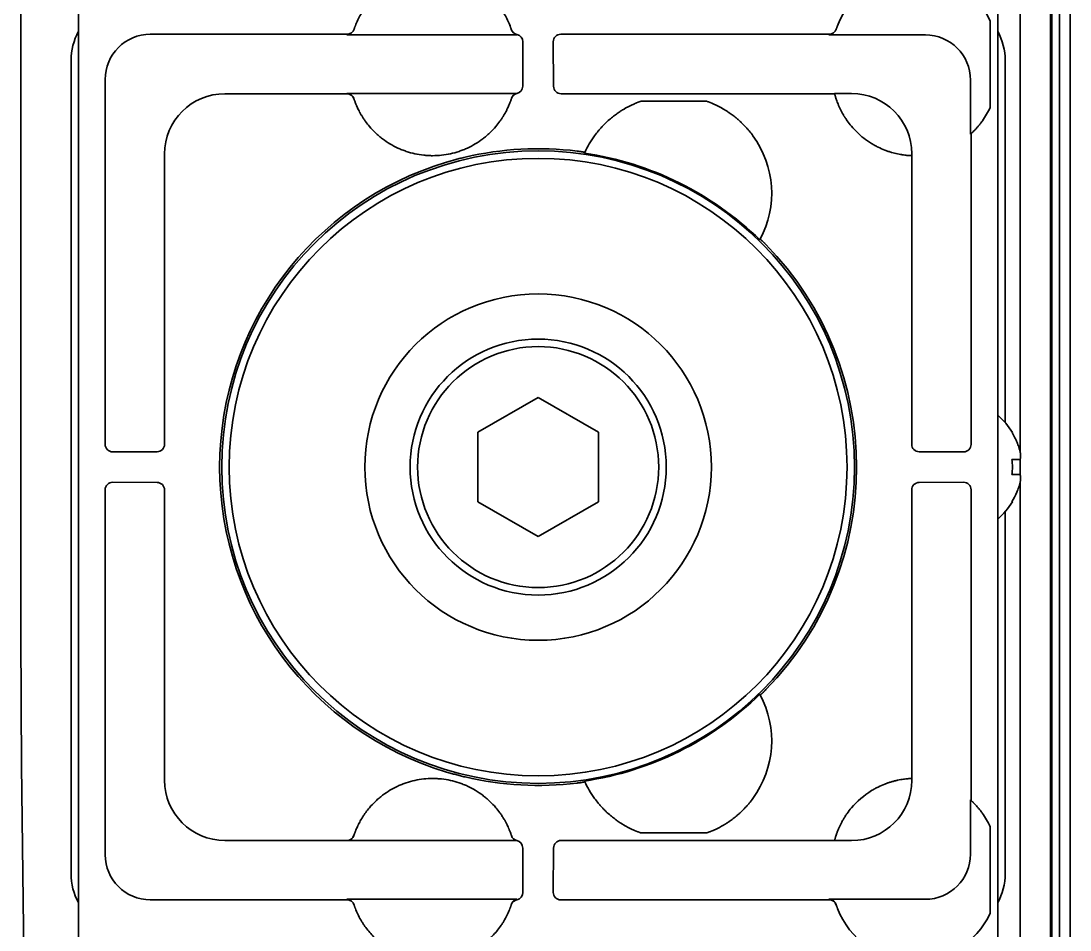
# Model space of a CAD drawing. Extents: x 6336 to 10269, y -393 to 3371.
# Drawn here: x 9109.8 to 9179.4, y 3159 to 3219.3 of the extents above; entities that cross this region are included whole.
import ezdxf

# ---------------------------------------------------------------- set-up
doc = ezdxf.new("R2010")
doc.units = 0
doc.header["$LTSCALE"] = 5
doc.layers.add('1', color=7, linetype='CONTINUOUS', true_color=0xffffff)

msp = doc.modelspace()

# ---------------------------------------------------------------- linework, layer by layer
at = {"layer": '1', "color": 7, "linetype": 'Continuous', "lineweight": 35}
for p, q in [((9178.073, 3234.726), (9178.073, 2599.326)), ((9179.373, 2584.526), (9179.373, 3233.926)), ((9178.684, 3230.926), (9178.684, 2587.526)), ((9109.75, 3228.478), (9109.75, 3177.682)), ((9113.573, 3228.227), (9113.573, 3151.226)), ((9174.573, 3151.226), (9174.573, 3228.227)), ((9176.073, 3226.504), (9176.073, 3190.731)), ((9178.109, 3121.026), (9178.109, 3222.026)), ((9178.159, 3222.026), (9178.159, 3121.026)), ((9131.859, 3218.804), (9131.854, 3218.789)), ((9163.859, 3218.804), (9163.86, 3218.805)), ((9163.86, 3218.807), (9163.864, 3218.818)), ((9174.073, 3219.344), (9174.073, 3213.608)), ((9131.385, 3218.463), (9118.335, 3218.463)), ((9142.547, 3218.424), (9131.372, 3218.424)), ((9143.051, 3215.019), (9143.066, 3217.963)), ((9145.079, 3217.963), (9145.094, 3215.016)), ((9163.385, 3218.463), (9145.579, 3218.463)), ((9169.771, 3218.424), (9163.372, 3218.424)), ((9113.073, 3216.727), (9113.073, 3162.726)), ((9175.073, 3192.678), (9175.073, 3216.727)), ((9115.336, 3215.464), (9115.336, 3191.232)), ((9172.771, 3211.828), (9172.771, 3215.424)), ((9123.279, 3214.519), (9131.375, 3214.519)), ((9131.372, 3214.528), (9142.617, 3214.528)), ((9145.594, 3214.519), (9150.288, 3214.519)), ((9150.288, 3214.519), (9150.385, 3214.519)), ((9150.882, 3214.52), (9150.385, 3214.519)), ((9150.883, 3214.52), (9155.263, 3214.52)), ((9155.263, 3214.52), (9155.761, 3214.519)), ((9155.761, 3214.519), (9155.858, 3214.519)), ((9155.858, 3214.519), (9163.749, 3214.519)), ((9163.749, 3214.519), (9163.747, 3214.528)), ((9163.747, 3214.528), (9164.876, 3214.528)), ((9131.848, 3214.181), (9131.848, 3214.181)), ((9155.263, 3214.02), (9150.883, 3214.02)), ((9172.771, 3211.828), (9172.81, 3211.864)), ((9172.81, 3191.232), (9172.81, 3211.864)), ((9119.28, 3191.247), (9119.28, 3210.52)), ((9168.875, 3210.403), (9168.866, 3210.404)), ((9168.866, 3210.404), (9168.866, 3191.247)), ((9168.875, 3210.529), (9168.875, 3210.403)), ((9140.073, 3192.036), (9144.073, 3194.345)), ((9144.073, 3194.345), (9148.073, 3192.036)), ((9140.073, 3187.417), (9140.073, 3192.036)), ((9148.073, 3192.036), (9148.073, 3187.417)), ((9175.518, 3192.026), (9175.551, 3192.026)), ((9115.836, 3190.733), (9118.78, 3190.748)), ((9169.363, 3190.748), (9172.31, 3190.733)), ((9176.073, 3189.22), (9176.073, 3190.221)), ((9118.78, 3188.705), (9115.836, 3188.72)), ((9172.31, 3188.72), (9169.363, 3188.705)), ((9115.336, 3188.22), (9115.336, 3163.989)), ((9119.28, 3168.933), (9119.28, 3188.205)), ((9168.866, 3188.205), (9168.866, 3169.049)), ((9172.81, 3167.588), (9172.81, 3188.22)), ((9176.073, 3188.71), (9176.073, 2694.737)), ((9144.073, 3185.107), (9140.073, 3187.417)), ((9148.073, 3187.417), (9144.073, 3185.107)), ((9175.551, 3187.426), (9175.518, 3187.426)), ((9175.073, 3162.726), (9175.073, 3186.774)), ((9109.793, 3169.911), (9110.073, 3147.021)), ((9168.866, 3169.049), (9168.875, 3169.049)), ((9168.875, 3169.049), (9168.875, 3168.923)), ((9172.771, 3164.028), (9172.771, 3167.624)), ((9174.073, 3165.844), (9174.073, 3160.108)), ((9131.849, 3165.273), (9131.849, 3165.273)), ((9150.883, 3165.433), (9155.263, 3165.433)), ((9131.375, 3164.933), (9123.279, 3164.933)), ((9142.617, 3164.924), (9131.372, 3164.924)), ((9143.066, 3161.489), (9143.051, 3164.436)), ((9145.094, 3164.436), (9145.079, 3161.489)), ((9150.288, 3164.933), (9145.594, 3164.933)), ((9150.385, 3164.933), (9150.288, 3164.933)), ((9150.882, 3164.933), (9150.385, 3164.933)), ((9155.263, 3164.933), (9150.883, 3164.933)), ((9155.761, 3164.933), (9155.263, 3164.933)), ((9155.858, 3164.933), (9155.761, 3164.933)), ((9163.749, 3164.933), (9155.858, 3164.933)), ((9163.747, 3164.924), (9163.749, 3164.933)), ((9164.876, 3164.924), (9163.747, 3164.924)), ((9118.335, 3160.989), (9131.385, 3160.989)), ((9131.372, 3161.028), (9142.547, 3161.028)), ((9145.579, 3160.989), (9163.385, 3160.989)), ((9163.372, 3161.028), (9169.771, 3161.028)), ((9131.852, 3160.67), (9131.859, 3160.648))]:
    msp.add_line(p, q, dxfattribs=at)
for radius in [21, 20.5, 11.5, 8.5, 8]:
    msp.add_circle((9144.073, 3189.726), radius, dxfattribs=at)
for centre, radius, start, end in [((9169.073, 3217.052), 5.5, 24.61998, 158.89304), ((9169.073, 3215.9), 5.5, 324.66876, 335.38002), ((9153.073, 3207.9), 6.5, 143.94816, 155.25902), ((9153.073, 3207.9), 6.5, 332.04966, 36.05184), ((9169.073, 3215.9), 5.5, 225.48558, 238.47399), ((9144.073, 3189.726), 21.14, 82.96937, 103.24939), ((9144.073, 3189.726), 21.07, 45.69792, 81.61076), ((9144.073, 3189.726), 21.14, 106.69802, 253.30233), ((9144.073, 3189.726), 21.14, 315.6607, 44.3393), ((9171.453, 3189.527), 4.8, 31.37271, 49.458), ((9171.453, 3189.925), 4.8, 310.542, 328.62729), ((9144.073, 3189.726), 21.07, 278.38924, 314.30208), ((9153.073, 3171.552), 6.5, 323.94816, 27.95034), ((9144.073, 3189.726), 21.14, 256.75031, 277.03063), ((9153.073, 3171.552), 6.5, 204.74098, 216.05184), ((9169.073, 3163.552), 5.5, 121.52607, 139.88439), ((9169.073, 3163.552), 5.5, 24.61998, 35.33124), ((9169.073, 3162.4), 5.5, 201.10696, 335.38002)]:
    msp.add_arc(centre, radius, start, end, dxfattribs=at)
for centre, major_axis, ratio, start_param, end_param in [((9117.073, 3216.726), (-2.829, 2.829), 0.999695, 0.279915, 0.785246), ((9131.385, 3218.963), (-0.474, 0.158), 0.999831, 1.892032, 3.138921), ((9142.768, 3218.943), (0.477, 0.15), 0.999767, 3.157291, 4.205088), ((9163.385, 3218.963), (-0.474, 0.159), 0.999831, 1.894839, 3.141593), ((9169.071, 3217.053), (1.747, 5.214), 0.99983, 1.569957, 1.576869), ((9171.072, 3216.726), (2.829, 2.829), 0.999695, 5.497939, 6.003271), ((9118.336, 3215.463), (-2.122, 2.122), 0.999543, 5.497939, 7.068431), ((9142.547, 3217.924), (0.224, 0.447), 0.99981, 0.22534, 0.463541), ((9142.566, 3217.963), (0.224, 0.448), 0.999239, 5.176082, 6.544021), ((9145.579, 3217.963), (-0.224, 0.448), 0.999239, 5.819644, 7.390288), ((9169.77, 3215.423), (2.122, 2.122), 0.999695, 5.497939, 7.068431), ((9123.28, 3210.519), (2.828, 2.828), 0.999924, 0.78555, 2.356042), ((9131.375, 3214.019), (-0.475, -0.156), 0.999831, 3.142574, 4.3946), ((9142.779, 3214.045), (-0.476, 0.155), 0.999754, 5.263357, 6.293203), ((9142.552, 3215.019), (-0.447, -0.224), 0.99981, 1.330368, 2.677899), ((9145.594, 3215.019), (0.447, -0.224), 0.99981, 3.605286, 5.17593), ((9164.875, 3210.528), (-2.829, -2.829), 0.999695, 2.356347, 3.926839), ((13843.254, 2404.685), (-4696.559, 804.417), 0.03512, 6.273761, 6.274076), ((5671.45, 6451.548), (-3486.444, 3247.993), 0.03512, 3.150702, 3.151017), ((9115.836, 3191.233), (0.448, 0.224), 0.999239, 2.678052, 4.248696), ((9118.78, 3191.247), (0.224, 0.447), 0.99981, 3.605286, 5.17593), ((9169.366, 3191.247), (-0.224, 0.447), 0.99981, 1.107255, 2.677899), ((9172.31, 3191.233), (-0.448, 0.224), 0.999239, 2.03449, 3.605134), ((9115.836, 3188.22), (-0.448, 0.224), 0.999239, 5.176082, 6.746726), ((9172.31, 3188.22), (0.448, 0.224), 0.999239, 5.819644, 7.390288), ((9118.78, 3188.205), (0.224, -0.447), 0.99981, 1.107255, 2.677899), ((9169.366, 3188.205), (-0.224, -0.447), 0.99981, 3.605286, 5.17593), ((9109.986, 3177.644), (0.001, -13.518), 0.017454, 4.70958, 5.321395), ((5671.45, -72.096), (3486.444, 3247.993), 0.03512, 6.273761, 6.274076), ((9123.28, 3168.933), (-2.828, 2.828), 0.999924, 0.78555, 2.356042), ((13843.254, 3974.768), (4696.559, 804.417), 0.03512, 3.150702, 3.151017), ((9164.875, 3168.924), (-2.829, 2.829), 0.999695, 2.356347, 3.926839), ((9170.772, -4059.086), (0, 7227.617), 0.017452, 6.267025, 6.267338), ((9131.375, 3165.433), (0.475, -0.156), 0.999831, 5.030486, 6.282512), ((9142.779, 3165.407), (0.476, 0.155), 0.999754, 3.133975, 4.161422), ((9142.552, 3164.433), (-0.447, 0.224), 0.99981, 3.605286, 4.952817), ((9145.594, 3164.433), (0.447, 0.224), 0.99981, 1.107255, 2.677899), ((9118.336, 3163.99), (2.122, 2.122), 0.999543, 2.356347, 3.926839), ((9169.77, 3164.029), (2.122, -2.122), 0.999695, 5.497939, 7.068431), ((9117.073, 3162.727), (-2.829, -2.829), 0.999695, 5.497939, 6.003271), ((9171.072, 3162.727), (2.829, -2.829), 0.999695, 0.279915, 0.785246), ((9131.385, 3160.489), (-0.475, -0.157), 0.999831, 3.145682, 4.39242), ((9142.767, 3160.509), (0.473, -0.161), 0.999761, 2.10121, 3.149501), ((9142.547, 3161.529), (-0.224, 0.447), 0.99981, 2.678052, 2.916971), ((9142.566, 3161.489), (-0.224, 0.448), 0.999239, 2.880101, 4.248696), ((9145.579, 3161.489), (0.224, 0.448), 0.999239, 2.03449, 3.605134), ((9169.074, 3162.9), (5.684, 1.924), 0.999938, 3.132345, 3.139281), ((9163.385, 3160.489), (-0.474, -0.159), 0.999831, 3.141593, 4.388346), ((9169.081, 3162.402), (5.228, 1.734), 0.999252, 3.138522, 3.145428)]:
    msp.add_ellipse(centre, major_axis=major_axis, ratio=ratio, start_param=start_param, end_param=end_param, dxfattribs=at)
for points, knots in [([(9142.206, 3219.029), (9142.106, 3219.289), (9141.987, 3219.539), (9141.833, 3219.81), (9141.815, 3219.84), (9141.78, 3219.899), (9141.762, 3219.929), (9141.707, 3220.017), (9141.669, 3220.076), (9141.553, 3220.247), (9141.472, 3220.358), (9141.216, 3220.681), (9141.031, 3220.883), (9140.779, 3221.118), (9140.702, 3221.187), (9140.623, 3221.255), (9140.57, 3221.299), (9140.543, 3221.321), (9140.407, 3221.43), (9140.297, 3221.512), (9139.956, 3221.745), (9139.719, 3221.883), (9139.348, 3222.063), (9139.222, 3222.118), (9139.061, 3222.182), (9139.029, 3222.194), (9138.964, 3222.218), (9138.931, 3222.23), (9138.833, 3222.265), (9138.767, 3222.286), (9138.438, 3222.389), (9138.17, 3222.45), (9137.764, 3222.512), (9137.627, 3222.527), (9137.421, 3222.543), (9137.318, 3222.549), (9137.214, 3222.552), (9137.144, 3222.553), (9137.11, 3222.553), (9136.797, 3222.554), (9136.523, 3222.533), (9135.981, 3222.451), (9135.713, 3222.39), (9135.416, 3222.298), (9135.383, 3222.287), (9135.317, 3222.266), (9135.284, 3222.254), (9135.186, 3222.22), (9135.121, 3222.196), (9134.928, 3222.12), (9134.802, 3222.065), (9134.432, 3221.885), (9134.194, 3221.748), (9133.91, 3221.553), (9133.826, 3221.493), (9133.743, 3221.431), (9133.688, 3221.388), (9133.66, 3221.367), (9133.525, 3221.258), (9133.421, 3221.168), (9133.119, 3220.886), (9132.933, 3220.685), (9132.677, 3220.362), (9132.596, 3220.251), (9132.499, 3220.107), (9132.48, 3220.079), (9132.442, 3220.02), (9132.423, 3219.991), (9132.368, 3219.903), (9132.333, 3219.843), (9132.161, 3219.542), (9132.042, 3219.293), (9131.942, 3219.033)], [0, 0, 0, 0, 0.0625, 0.0625, 0.070313, 0.070313, 0.078125, 0.078125, 0.09375, 0.09375, 0.125, 0.125, 0.1875, 0.1875, 0.203125, 0.210937, 0.210937, 0.21875, 0.21875, 0.25, 0.25, 0.3125, 0.3125, 0.34375, 0.34375, 0.351562, 0.351562, 0.359375, 0.359375, 0.375, 0.375, 0.4375, 0.4375, 0.46875, 0.46875, 0.484375, 0.492187, 0.492187, 0.5, 0.5, 0.5625, 0.5625, 0.625, 0.625, 0.632812, 0.632812, 0.640625, 0.640625, 0.65625, 0.65625, 0.6875, 0.6875, 0.75, 0.75, 0.765625, 0.773438, 0.773438, 0.78125, 0.78125, 0.8125, 0.8125, 0.875, 0.875, 0.90625, 0.90625, 0.914063, 0.914063, 0.921875, 0.921875, 0.9375, 0.9375, 1, 1, 1, 1]), ([(9131.942, 3219.033), (9131.936, 3219.018), (9131.93, 3219.003), (9131.922, 3218.981), (9131.919, 3218.974), (9131.914, 3218.96), (9131.911, 3218.953), (9131.904, 3218.932), (9131.899, 3218.919), (9131.892, 3218.9), (9131.89, 3218.894), (9131.886, 3218.883), (9131.884, 3218.877), (9131.879, 3218.861), (9131.875, 3218.852), (9131.87, 3218.835), (9131.867, 3218.828), (9131.864, 3218.819), (9131.864, 3218.817), (9131.862, 3218.812), (9131.861, 3218.811), (9131.86, 3218.806), (9131.859, 3218.804), (9131.859, 3218.804)], [0, 0, 0, 0, 0.125, 0.125, 0.1875, 0.1875, 0.25, 0.25, 0.375, 0.375, 0.4375, 0.4375, 0.5, 0.5, 0.625, 0.625, 0.75, 0.75, 0.8125, 0.8125, 0.875, 0.875, 1, 1, 1, 1]), ([(9142.293, 3218.785), (9142.293, 3218.786), (9142.293, 3218.788), (9142.291, 3218.793), (9142.29, 3218.795), (9142.288, 3218.8), (9142.287, 3218.803), (9142.284, 3218.813), (9142.281, 3218.821), (9142.277, 3218.834), (9142.275, 3218.839), (9142.272, 3218.85), (9142.27, 3218.855), (9142.264, 3218.872), (9142.259, 3218.884), (9142.25, 3218.911), (9142.245, 3218.924), (9142.237, 3218.946), (9142.235, 3218.953), (9142.229, 3218.968), (9142.226, 3218.975), (9142.218, 3218.998), (9142.212, 3219.014), (9142.206, 3219.029)], [0, 0, 0, 0, 0.125, 0.125, 0.1875, 0.1875, 0.25, 0.25, 0.375, 0.375, 0.4375, 0.4375, 0.5, 0.5, 0.625, 0.625, 0.75, 0.75, 0.8125, 0.8125, 0.875, 0.875, 1, 1, 1, 1]), ([(9163.942, 3219.033), (9163.939, 3219.026), (9163.936, 3219.018), (9163.93, 3219.003), (9163.928, 3218.996), (9163.919, 3218.974), (9163.914, 3218.96), (9163.904, 3218.932), (9163.899, 3218.919), (9163.892, 3218.9), (9163.89, 3218.894), (9163.886, 3218.882), (9163.884, 3218.877), (9163.879, 3218.861), (9163.875, 3218.852), (9163.87, 3218.835), (9163.867, 3218.828), (9163.863, 3218.816), (9163.862, 3218.812), (9163.86, 3218.807), (9163.86, 3218.806), (9163.859, 3218.805), (9163.859, 3218.804), (9163.859, 3218.804)], [0, 0, 0, 0, 0.0625, 0.0625, 0.125, 0.125, 0.25, 0.25, 0.375, 0.375, 0.4375, 0.4375, 0.5, 0.5, 0.625, 0.625, 0.75, 0.75, 0.875, 0.875, 0.9375, 0.9375, 1, 1, 1, 1]), ([(9131.372, 3214.528), (9131.398, 3214.528), (9131.45, 3214.524), (9131.501, 3214.512), (9131.539, 3214.5), (9131.551, 3214.496), (9131.575, 3214.486), (9131.587, 3214.48), (9131.622, 3214.463), (9131.644, 3214.449), (9131.676, 3214.426), (9131.686, 3214.418), (9131.706, 3214.401), (9131.716, 3214.392), (9131.743, 3214.364), (9131.76, 3214.345), (9131.791, 3214.303), (9131.805, 3214.28), (9131.829, 3214.234), (9131.839, 3214.209), (9131.847, 3214.184)], [0, 0, 0, 0, 0.125, 0.25, 0.25, 0.3125, 0.3125, 0.375, 0.375, 0.5, 0.5, 0.5625, 0.5625, 0.625, 0.625, 0.75, 0.75, 0.875, 0.875, 1, 1, 1, 1]), ([(9131.375, 3214.519), (9131.375, 3214.521), (9131.374, 3214.522), (9131.373, 3214.525), (9131.373, 3214.527), (9131.372, 3214.528)], [0, 0, 0, 0, 0.499999, 0.499999, 1, 1, 1, 1]), ([(9164.866, 3212.357), (9164.764, 3212.478), (9164.669, 3212.601), (9164.536, 3212.789), (9164.494, 3212.852), (9164.433, 3212.947), (9164.403, 3212.994), (9164.374, 3213.042), (9164.355, 3213.074), (9164.345, 3213.089), (9164.261, 3213.232), (9164.195, 3213.356), (9164.108, 3213.533), (9164.08, 3213.591), (9164.042, 3213.676), (9164.024, 3213.718), (9164.006, 3213.759), (9163.995, 3213.787), (9163.989, 3213.8), (9163.94, 3213.92), (9163.904, 3214.017), (9163.86, 3214.145), (9163.847, 3214.185), (9163.832, 3214.232), (9163.829, 3214.241), (9163.823, 3214.259), (9163.821, 3214.268), (9163.813, 3214.293), (9163.808, 3214.309), (9163.794, 3214.355), (9163.779, 3214.409), (9163.768, 3214.449), (9163.761, 3214.473), (9163.759, 3214.481), (9163.756, 3214.493), (9163.754, 3214.499), (9163.751, 3214.512), (9163.749, 3214.518), (9163.749, 3214.519)], [0, 0, 0, 0, 0.125, 0.125, 0.1875, 0.1875, 0.21875, 0.234375, 0.234375, 0.25, 0.25, 0.375, 0.375, 0.4375, 0.4375, 0.46875, 0.484375, 0.484375, 0.5, 0.5, 0.625, 0.625, 0.6875, 0.6875, 0.703125, 0.703125, 0.71875, 0.71875, 0.75, 0.75, 0.8125, 0.875, 0.875, 0.90625, 0.90625, 0.9375, 0.9375, 1, 1, 1, 1]), ([(9131.85, 3214.176), (9131.85, 3214.175), (9131.853, 3214.166), (9131.863, 3214.135), (9131.875, 3214.103), (9131.883, 3214.078), (9131.885, 3214.073), (9131.889, 3214.063), (9131.891, 3214.057), (9131.897, 3214.041), (9131.901, 3214.029), (9131.915, 3213.991), (9131.936, 3213.935), (9131.962, 3213.868), (9131.984, 3213.814), (9131.991, 3213.796), (9132.007, 3213.757), (9132.016, 3213.737), (9132.043, 3213.676), (9132.062, 3213.633), (9132.124, 3213.499), (9132.171, 3213.402), (9132.241, 3213.274), (9132.255, 3213.248), (9132.284, 3213.195), (9132.299, 3213.169), (9132.345, 3213.09), (9132.377, 3213.037), (9132.444, 3212.93), (9132.479, 3212.876), (9132.534, 3212.794), (9132.553, 3212.767), (9132.591, 3212.713), (9132.61, 3212.686), (9132.708, 3212.551), (9132.791, 3212.446), (9132.879, 3212.343)], [0, 0, 0, 0, 0.0625, 0.125, 0.1875, 0.1875, 0.203125, 0.203125, 0.21875, 0.21875, 0.25, 0.25, 0.3125, 0.375, 0.375, 0.40625, 0.40625, 0.4375, 0.4375, 0.5, 0.5, 0.625, 0.625, 0.65625, 0.65625, 0.6875, 0.6875, 0.75, 0.75, 0.8125, 0.8125, 0.84375, 0.84375, 0.875, 0.875, 1, 1, 1, 1]), ([(9142.111, 3213.695), (9142.145, 3213.772), (9142.173, 3213.842), (9142.21, 3213.935), (9142.221, 3213.964), (9142.236, 3214.004), (9142.24, 3214.017), (9142.249, 3214.042), (9142.253, 3214.053), (9142.273, 3214.108), (9142.284, 3214.142), (9142.296, 3214.176), (9142.299, 3214.185), (9142.302, 3214.194), (9142.302, 3214.196), (9142.303, 3214.199), (9142.304, 3214.2), (9142.304, 3214.2)], [0, 0, 0, 0, 0.25, 0.25, 0.375, 0.375, 0.4375, 0.4375, 0.5, 0.5, 0.75, 0.75, 0.875, 0.875, 0.9375, 0.9375, 1, 1, 1, 1]), ([(9141.265, 3212.343), (9141.361, 3212.457), (9141.452, 3212.573), (9141.58, 3212.75), (9141.621, 3212.81), (9141.67, 3212.884), (9141.68, 3212.899), (9141.699, 3212.929), (9141.709, 3212.944), (9141.738, 3212.989), (9141.756, 3213.019), (9141.846, 3213.166), (9141.909, 3213.281), (9141.979, 3213.417), (9141.993, 3213.444), (9142.019, 3213.497), (9142.032, 3213.523), (9142.068, 3213.6), (9142.09, 3213.649), (9142.111, 3213.695)], [0, 0, 0, 0, 0.25, 0.25, 0.375, 0.375, 0.40625, 0.40625, 0.4375, 0.4375, 0.5, 0.5, 0.75, 0.75, 0.8125, 0.8125, 0.875, 0.875, 1, 1, 1, 1]), ([(9149.813, 3213.523), (9149.788, 3213.509), (9149.759, 3213.492), (9149.696, 3213.454), (9149.662, 3213.433), (9149.608, 3213.399), (9149.589, 3213.387), (9149.551, 3213.363), (9149.532, 3213.351), (9149.473, 3213.312), (9149.433, 3213.285), (9149.35, 3213.228), (9149.308, 3213.198), (9149.221, 3213.136), (9149.177, 3213.103), (9149.044, 3213.002), (9148.955, 3212.93), (9148.776, 3212.778), (9148.686, 3212.697), (9148.551, 3212.569), (9148.506, 3212.525), (9148.438, 3212.457), (9148.415, 3212.434), (9148.371, 3212.387), (9148.348, 3212.364), (9148.304, 3212.316), (9148.281, 3212.292), (9148.237, 3212.243), (9148.171, 3212.17), (9148.107, 3212.094), (9147.98, 3211.941), (9147.898, 3211.835), (9147.818, 3211.725)], [0, 0, 0, 0, 0.0625, 0.0625, 0.125, 0.125, 0.15625, 0.15625, 0.1875, 0.1875, 0.25, 0.25, 0.3125, 0.3125, 0.375, 0.375, 0.5, 0.5, 0.625, 0.625, 0.6875, 0.6875, 0.71875, 0.71875, 0.75, 0.75, 0.78125, 0.78125, 0.8125, 0.875, 0.875, 1, 1, 1, 1]), ([(9158.328, 3211.725), (9158.248, 3211.835), (9158.166, 3211.941), (9158.059, 3212.07), (9158.037, 3212.096), (9157.994, 3212.146), (9157.972, 3212.171), (9157.907, 3212.245), (9157.863, 3212.294), (9157.731, 3212.435), (9157.642, 3212.524), (9157.507, 3212.653), (9157.462, 3212.694), (9157.394, 3212.755), (9157.371, 3212.776), (9157.326, 3212.815), (9157.303, 3212.835), (9157.19, 3212.931), (9157.1, 3213.003), (9156.968, 3213.103), (9156.925, 3213.136), (9156.839, 3213.198), (9156.797, 3213.227), (9156.735, 3213.27), (9156.714, 3213.284), (9156.673, 3213.312), (9156.653, 3213.325), (9156.594, 3213.363), (9156.556, 3213.388), (9156.502, 3213.422), (9156.484, 3213.433), (9156.45, 3213.453), (9156.434, 3213.463), (9156.387, 3213.492), (9156.358, 3213.509), (9156.333, 3213.523)], [0, 0, 0, 0, 0.125, 0.125, 0.15625, 0.15625, 0.1875, 0.1875, 0.25, 0.25, 0.375, 0.375, 0.4375, 0.4375, 0.46875, 0.46875, 0.5, 0.5, 0.625, 0.625, 0.6875, 0.6875, 0.75, 0.75, 0.78125, 0.78125, 0.8125, 0.8125, 0.875, 0.875, 0.90625, 0.90625, 0.9375, 0.9375, 1, 1, 1, 1]), ([(9173.56, 3212.719), (9173.524, 3212.668), (9173.487, 3212.618), (9173.412, 3212.52), (9173.375, 3212.472), (9173.298, 3212.378), (9173.259, 3212.332), (9173.201, 3212.265), (9173.181, 3212.243), (9173.143, 3212.2), (9173.124, 3212.179), (9173.086, 3212.139), (9173.067, 3212.119), (9173.04, 3212.09), (9173.031, 3212.081), (9173.013, 3212.063), (9173.005, 3212.054), (9172.962, 3212.01), (9172.93, 3211.979), (9172.896, 3211.946), (9172.889, 3211.939), (9172.877, 3211.927), (9172.871, 3211.922), (9172.854, 3211.906), (9172.844, 3211.897), (9172.832, 3211.885), (9172.829, 3211.882), (9172.823, 3211.876), (9172.82, 3211.874), (9172.813, 3211.867), (9172.811, 3211.865), (9172.81, 3211.864)], [0, 0, 0, 0, 0.125, 0.125, 0.25, 0.25, 0.375, 0.375, 0.4375, 0.4375, 0.5, 0.5, 0.5625, 0.5625, 0.59375, 0.59375, 0.625, 0.625, 0.75, 0.75, 0.78125, 0.78125, 0.8125, 0.8125, 0.875, 0.875, 0.90625, 0.90625, 0.9375, 0.9375, 1, 1, 1, 1]), ([(9132.879, 3212.343), (9133.009, 3212.19), (9133.146, 3212.045), (9133.363, 3211.84), (9133.437, 3211.773), (9133.552, 3211.676), (9133.59, 3211.644), (9133.668, 3211.582), (9133.708, 3211.551), (9133.906, 3211.4), (9134.07, 3211.289), (9134.409, 3211.086), (9134.583, 3210.993), (9134.853, 3210.869), (9134.944, 3210.829), (9135.083, 3210.774), (9135.13, 3210.756), (9135.224, 3210.722), (9135.271, 3210.705), (9135.508, 3210.626), (9135.699, 3210.573), (9136.085, 3210.488), (9136.28, 3210.456), (9136.575, 3210.424), (9136.674, 3210.416), (9136.823, 3210.408), (9136.872, 3210.406), (9136.972, 3210.403), (9137.022, 3210.402), (9137.272, 3210.402), (9137.471, 3210.413), (9137.864, 3210.456), (9138.058, 3210.488), (9138.445, 3210.573), (9138.636, 3210.626), (9138.873, 3210.706), (9138.921, 3210.722), (9139.014, 3210.757), (9139.154, 3210.81), (9139.29, 3210.869), (9139.56, 3210.993), (9139.734, 3211.086), (9140.073, 3211.289), (9140.237, 3211.4), (9140.436, 3211.551), (9140.476, 3211.582), (9140.554, 3211.645), (9140.67, 3211.74), (9140.781, 3211.84), (9140.998, 3212.045), (9141.135, 3212.19), (9141.265, 3212.343)], [0, 0, 0, 0, 0.0625, 0.0625, 0.09375, 0.09375, 0.109375, 0.109375, 0.125, 0.125, 0.1875, 0.1875, 0.25, 0.25, 0.28125, 0.28125, 0.296875, 0.296875, 0.3125, 0.3125, 0.375, 0.375, 0.4375, 0.4375, 0.46875, 0.46875, 0.484375, 0.484375, 0.5, 0.5, 0.5625, 0.5625, 0.625, 0.625, 0.6875, 0.6875, 0.703125, 0.703125, 0.71875, 0.75, 0.75, 0.8125, 0.8125, 0.875, 0.875, 0.890625, 0.890625, 0.90625, 0.9375, 0.9375, 1, 1, 1, 1]), ([(9167.931, 3210.52), (9167.801, 3210.547), (9167.666, 3210.581), (9167.453, 3210.643), (9167.381, 3210.666), (9167.27, 3210.703), (9167.233, 3210.716), (9167.158, 3210.744), (9167.121, 3210.758), (9166.933, 3210.83), (9166.783, 3210.896), (9166.598, 3210.988), (9166.561, 3211.007), (9166.487, 3211.045), (9166.45, 3211.065), (9166.341, 3211.126), (9166.268, 3211.168), (9166.197, 3211.212)], [0, 0, 0, 0, 0.25, 0.25, 0.375, 0.375, 0.4375, 0.4375, 0.5, 0.5, 0.75, 0.75, 0.8125, 0.8125, 0.875, 0.875, 1, 1, 1, 1]), ([(9139.228, 3210.303), (9139.125, 3210.279), (9139.022, 3210.254), (9138.816, 3210.202), (9138.611, 3210.149), (9138.406, 3210.092), (9138.202, 3210.035), (9138.1, 3210.005), (9137.999, 3209.974)], [0, 0, 0, 0, 0.25, 0.25, 0.5, 0.75, 0.75, 1, 1, 1, 1]), ([(9147.17, 3210.62), (9147.17, 3210.621), (9147.167, 3210.623), (9147.158, 3210.626), (9147.154, 3210.627), (9147.146, 3210.629), (9147.144, 3210.63), (9147.138, 3210.631), (9147.135, 3210.632), (9147.119, 3210.635), (9147.103, 3210.639), (9147.075, 3210.644), (9147.065, 3210.646), (9147.043, 3210.65), (9147.021, 3210.654), (9146.996, 3210.658), (9146.97, 3210.663), (9146.956, 3210.665), (9146.914, 3210.672), (9146.885, 3210.676), (9146.839, 3210.683), (9146.824, 3210.685), (9146.792, 3210.69), (9146.775, 3210.692), (9146.727, 3210.698), (9146.694, 3210.703), (9146.66, 3210.707)], [0, 0, 0, 0, 0.125, 0.125, 0.1875, 0.1875, 0.21875, 0.21875, 0.25, 0.25, 0.375, 0.375, 0.4375, 0.4375, 0.5, 0.5625, 0.5625, 0.625, 0.625, 0.75, 0.75, 0.8125, 0.8125, 0.875, 0.875, 1, 1, 1, 1]), ([(9168.866, 3210.404), (9168.864, 3210.404), (9168.857, 3210.404), (9168.834, 3210.405), (9168.818, 3210.406), (9168.775, 3210.408), (9168.749, 3210.409), (9168.71, 3210.412), (9168.701, 3210.412), (9168.685, 3210.413), (9168.659, 3210.415), (9168.63, 3210.418), (9168.57, 3210.423), (9168.525, 3210.427), (9168.428, 3210.438), (9168.375, 3210.444), (9168.303, 3210.454), (9168.288, 3210.456), (9168.258, 3210.46), (9168.213, 3210.467), (9168.166, 3210.475), (9168.069, 3210.492), (9168.002, 3210.505), (9167.931, 3210.52)], [0, 0, 0, 0, 0.125, 0.125, 0.25, 0.25, 0.375, 0.375, 0.40625, 0.40625, 0.4375, 0.5, 0.5, 0.625, 0.625, 0.75, 0.75, 0.78125, 0.78125, 0.8125, 0.875, 0.875, 1, 1, 1, 1]), ([(9159.192, 3204.501), (9159.169, 3204.525), (9159.146, 3204.548), (9159.111, 3204.583), (9159.099, 3204.594), (9159.077, 3204.617), (9159.065, 3204.628), (9159.032, 3204.661), (9159.011, 3204.681), (9158.98, 3204.71), (9158.97, 3204.72), (9158.956, 3204.733), (9158.951, 3204.738), (9158.942, 3204.747), (9158.937, 3204.751), (9158.915, 3204.771), (9158.899, 3204.786), (9158.881, 3204.802), (9158.877, 3204.805), (9158.871, 3204.811), (9158.868, 3204.814), (9158.858, 3204.822), (9158.853, 3204.826), (9158.837, 3204.839), (9158.829, 3204.845), (9158.821, 3204.851), (9158.819, 3204.852), (9158.816, 3204.854), (9158.815, 3204.854), (9158.815, 3204.853)], [0, 0, 0, 0, 0.125, 0.125, 0.1875, 0.1875, 0.25, 0.25, 0.375, 0.375, 0.4375, 0.4375, 0.46875, 0.46875, 0.5, 0.5, 0.625, 0.625, 0.65625, 0.65625, 0.6875, 0.6875, 0.75, 0.75, 0.875, 0.875, 0.9375, 0.9375, 1, 1, 1, 1]), ([(9175.518, 3190.226), (9175.642, 3190.226), (9175.75, 3190.226), (9175.888, 3190.226), (9175.93, 3190.226), (9176.006, 3190.226), (9176.039, 3190.226), (9176.069, 3190.226)], [0, 0, 0, 0, 0.5, 0.5, 0.75, 0.75, 1, 1, 1, 1]), ([(9175.518, 3187.426), (9175.642, 3187.629), (9175.75, 3187.839), (9175.888, 3188.164), (9175.93, 3188.274), (9176.006, 3188.497), (9176.039, 3188.611), (9176.069, 3188.726)], [0, 0, 0, 0, 0.5, 0.5, 0.75, 0.75, 1, 1, 1, 1]), ([(9158.815, 3174.599), (9158.815, 3174.598), (9158.818, 3174.599), (9158.827, 3174.605), (9158.83, 3174.607), (9158.836, 3174.612), (9158.838, 3174.614), (9158.842, 3174.617), (9158.845, 3174.619), (9158.858, 3174.63), (9158.87, 3174.641), (9158.891, 3174.66), (9158.899, 3174.667), (9158.915, 3174.681), (9158.932, 3174.697), (9158.95, 3174.714), (9158.97, 3174.732), (9158.98, 3174.741), (9159.01, 3174.771), (9159.032, 3174.791), (9159.065, 3174.824), (9159.076, 3174.835), (9159.099, 3174.857), (9159.111, 3174.869), (9159.145, 3174.904), (9159.169, 3174.927), (9159.192, 3174.951)], [0, 0, 0, 0, 0.125, 0.125, 0.1875, 0.1875, 0.21875, 0.21875, 0.25, 0.25, 0.375, 0.375, 0.4375, 0.4375, 0.5, 0.5625, 0.5625, 0.625, 0.625, 0.75, 0.75, 0.8125, 0.8125, 0.875, 0.875, 1, 1, 1, 1]), ([(9137.999, 3169.478), (9138.101, 3169.447), (9138.202, 3169.418), (9138.406, 3169.36), (9138.611, 3169.304), (9138.816, 3169.25), (9139.022, 3169.199), (9139.125, 3169.173), (9139.228, 3169.149)], [0, 0, 0, 0, 0.25, 0.25, 0.5, 0.75, 0.75, 1, 1, 1, 1]), ([(9141.265, 3167.109), (9141.135, 3167.262), (9140.998, 3167.407), (9140.781, 3167.613), (9140.706, 3167.679), (9140.592, 3167.776), (9140.553, 3167.808), (9140.475, 3167.871), (9140.436, 3167.901), (9140.237, 3168.052), (9140.073, 3168.163), (9139.735, 3168.366), (9139.56, 3168.459), (9139.29, 3168.584), (9139.199, 3168.623), (9139.06, 3168.678), (9139.014, 3168.696), (9138.92, 3168.73), (9138.873, 3168.747), (9138.636, 3168.827), (9138.445, 3168.879), (9138.059, 3168.964), (9137.864, 3168.996), (9137.569, 3169.028), (9137.47, 3169.036), (9137.321, 3169.044), (9137.271, 3169.046), (9137.172, 3169.049), (9137.121, 3169.05), (9136.871, 3169.05), (9136.673, 3169.039), (9136.28, 3168.996), (9136.085, 3168.964), (9135.699, 3168.879), (9135.507, 3168.826), (9135.27, 3168.747), (9135.223, 3168.73), (9135.129, 3168.696), (9134.99, 3168.642), (9134.853, 3168.584), (9134.584, 3168.459), (9134.409, 3168.367), (9134.071, 3168.163), (9133.906, 3168.052), (9133.707, 3167.901), (9133.668, 3167.87), (9133.59, 3167.808), (9133.474, 3167.712), (9133.363, 3167.612), (9133.146, 3167.407), (9133.009, 3167.262), (9132.879, 3167.109)], [0, 0, 0, 0, 0.0625, 0.0625, 0.09375, 0.09375, 0.109375, 0.109375, 0.125, 0.125, 0.1875, 0.1875, 0.25, 0.25, 0.28125, 0.28125, 0.296875, 0.296875, 0.3125, 0.3125, 0.375, 0.375, 0.4375, 0.4375, 0.46875, 0.46875, 0.484375, 0.484375, 0.5, 0.5, 0.5625, 0.5625, 0.625, 0.625, 0.6875, 0.6875, 0.703125, 0.703125, 0.71875, 0.75, 0.75, 0.8125, 0.8125, 0.875, 0.875, 0.890625, 0.890625, 0.90625, 0.9375, 0.9375, 1, 1, 1, 1]), ([(9146.66, 3168.745), (9146.694, 3168.75), (9146.727, 3168.754), (9146.775, 3168.76), (9146.791, 3168.762), (9146.823, 3168.767), (9146.839, 3168.769), (9146.885, 3168.776), (9146.914, 3168.78), (9146.956, 3168.787), (9146.969, 3168.789), (9146.989, 3168.793), (9146.995, 3168.794), (9147.008, 3168.796), (9147.014, 3168.797), (9147.044, 3168.802), (9147.065, 3168.806), (9147.089, 3168.811), (9147.093, 3168.811), (9147.102, 3168.813), (9147.106, 3168.814), (9147.118, 3168.817), (9147.125, 3168.818), (9147.145, 3168.823), (9147.154, 3168.825), (9147.164, 3168.828), (9147.166, 3168.829), (9147.169, 3168.831), (9147.17, 3168.832), (9147.17, 3168.832)], [0, 0, 0, 0, 0.125, 0.125, 0.1875, 0.1875, 0.25, 0.25, 0.375, 0.375, 0.4375, 0.4375, 0.46875, 0.46875, 0.5, 0.5, 0.625, 0.625, 0.65625, 0.65625, 0.6875, 0.6875, 0.75, 0.75, 0.875, 0.875, 0.9375, 0.9375, 1, 1, 1, 1]), ([(9166.197, 3168.241), (9166.268, 3168.284), (9166.34, 3168.326), (9166.485, 3168.407), (9166.559, 3168.445), (9166.779, 3168.554), (9166.929, 3168.62), (9167.116, 3168.693), (9167.154, 3168.707), (9167.21, 3168.728), (9167.229, 3168.734), (9167.267, 3168.747), (9167.36, 3168.78), (9167.451, 3168.808), (9167.594, 3168.85), (9167.663, 3168.869), (9167.8, 3168.904), (9167.866, 3168.919), (9167.931, 3168.933)], [0, 0, 0, 0, 0.125, 0.125, 0.25, 0.25, 0.5, 0.5, 0.5625, 0.5625, 0.59375, 0.59375, 0.625, 0.75, 0.75, 0.875, 0.875, 1, 1, 1, 1]), ([(9167.931, 3168.933), (9168.002, 3168.948), (9168.07, 3168.961), (9168.198, 3168.983), (9168.258, 3168.992), (9168.372, 3169.008), (9168.425, 3169.014), (9168.524, 3169.025), (9168.569, 3169.03), (9168.65, 3169.036), (9168.685, 3169.039), (9168.747, 3169.043), (9168.774, 3169.044), (9168.817, 3169.047), (9168.851, 3169.048), (9168.864, 3169.049), (9168.866, 3169.049)], [0, 0, 0, 0, 0.125, 0.125, 0.25, 0.25, 0.375, 0.375, 0.5, 0.5, 0.625, 0.625, 0.75, 0.75, 0.875, 1, 1, 1, 1]), ([(9147.818, 3167.727), (9147.898, 3167.617), (9147.98, 3167.512), (9148.107, 3167.358), (9148.15, 3167.308), (9148.215, 3167.233), (9148.237, 3167.209), (9148.281, 3167.16), (9148.304, 3167.136), (9148.348, 3167.088), (9148.371, 3167.065), (9148.415, 3167.018), (9148.438, 3166.995), (9148.506, 3166.927), (9148.551, 3166.883), (9148.686, 3166.755), (9148.776, 3166.674), (9148.955, 3166.522), (9149.044, 3166.45), (9149.177, 3166.349), (9149.221, 3166.316), (9149.308, 3166.254), (9149.35, 3166.224), (9149.433, 3166.167), (9149.473, 3166.14), (9149.532, 3166.102), (9149.551, 3166.089), (9149.589, 3166.065), (9149.608, 3166.053), (9149.662, 3166.019), (9149.696, 3165.998), (9149.759, 3165.961), (9149.788, 3165.944), (9149.813, 3165.929)], [0, 0, 0, 0, 0.125, 0.125, 0.1875, 0.1875, 0.21875, 0.21875, 0.25, 0.25, 0.28125, 0.28125, 0.3125, 0.3125, 0.375, 0.375, 0.5, 0.5, 0.625, 0.625, 0.6875, 0.6875, 0.75, 0.75, 0.8125, 0.8125, 0.84375, 0.84375, 0.875, 0.875, 0.9375, 0.9375, 1, 1, 1, 1]), ([(9156.333, 3165.929), (9156.358, 3165.944), (9156.387, 3165.961), (9156.434, 3165.989), (9156.45, 3165.999), (9156.485, 3166.02), (9156.502, 3166.031), (9156.556, 3166.065), (9156.594, 3166.089), (9156.653, 3166.127), (9156.673, 3166.141), (9156.714, 3166.168), (9156.735, 3166.182), (9156.797, 3166.225), (9156.839, 3166.255), (9156.925, 3166.317), (9156.969, 3166.349), (9157.1, 3166.449), (9157.19, 3166.521), (9157.303, 3166.617), (9157.326, 3166.637), (9157.371, 3166.677), (9157.44, 3166.737), (9157.507, 3166.8), (9157.642, 3166.928), (9157.731, 3167.018), (9157.863, 3167.159), (9157.907, 3167.207), (9157.972, 3167.281), (9157.994, 3167.306), (9158.037, 3167.357), (9158.059, 3167.382), (9158.166, 3167.511), (9158.248, 3167.617), (9158.328, 3167.727)], [0, 0, 0, 0, 0.0625, 0.0625, 0.09375, 0.09375, 0.125, 0.125, 0.1875, 0.1875, 0.21875, 0.21875, 0.25, 0.25, 0.3125, 0.3125, 0.375, 0.375, 0.5, 0.5, 0.53125, 0.53125, 0.5625, 0.625, 0.625, 0.75, 0.75, 0.8125, 0.8125, 0.84375, 0.84375, 0.875, 0.875, 1, 1, 1, 1]), ([(9172.81, 3167.588), (9172.811, 3167.587), (9172.813, 3167.585), (9172.822, 3167.577), (9172.828, 3167.571), (9172.84, 3167.56), (9172.845, 3167.556), (9172.854, 3167.547), (9172.859, 3167.542), (9172.876, 3167.526), (9172.888, 3167.514), (9172.909, 3167.494), (9172.916, 3167.487), (9172.931, 3167.473), (9172.938, 3167.465), (9172.962, 3167.442), (9172.978, 3167.426), (9173.012, 3167.391), (9173.03, 3167.373), (9173.057, 3167.344), (9173.066, 3167.334), (9173.085, 3167.315), (9173.094, 3167.305), (9173.141, 3167.254), (9173.18, 3167.212), (9173.238, 3167.145), (9173.257, 3167.122), (9173.296, 3167.076), (9173.316, 3167.053), (9173.374, 3166.981), (9173.412, 3166.933), (9173.487, 3166.834), (9173.524, 3166.784), (9173.56, 3166.733)], [0, 0, 0, 0, 0.0625, 0.0625, 0.125, 0.125, 0.15625, 0.15625, 0.1875, 0.1875, 0.25, 0.25, 0.28125, 0.28125, 0.3125, 0.3125, 0.375, 0.375, 0.4375, 0.4375, 0.46875, 0.46875, 0.5, 0.5, 0.625, 0.625, 0.6875, 0.6875, 0.75, 0.75, 0.875, 0.875, 1, 1, 1, 1]), ([(9132.879, 3167.109), (9132.791, 3167.006), (9132.709, 3166.901), (9132.592, 3166.741), (9132.554, 3166.688), (9132.499, 3166.607), (9132.481, 3166.58), (9132.446, 3166.525), (9132.429, 3166.498), (9132.344, 3166.363), (9132.283, 3166.258), (9132.202, 3166.106), (9132.176, 3166.056), (9132.145, 3165.996), (9132.14, 3165.984), (9132.128, 3165.96), (9132.122, 3165.948), (9132.105, 3165.912), (9132.094, 3165.889), (9132.042, 3165.777), (9132.007, 3165.695), (9131.97, 3165.605), (9131.963, 3165.587), (9131.953, 3165.562), (9131.95, 3165.554), (9131.943, 3165.537), (9131.928, 3165.498), (9131.905, 3165.434), (9131.889, 3165.39), (9131.878, 3165.36), (9131.875, 3165.351), (9131.87, 3165.335), (9131.867, 3165.327), (9131.86, 3165.307), (9131.853, 3165.286), (9131.85, 3165.278), (9131.85, 3165.276)], [0, 0, 0, 0, 0.125, 0.125, 0.1875, 0.1875, 0.21875, 0.21875, 0.25, 0.25, 0.375, 0.375, 0.4375, 0.4375, 0.453125, 0.453125, 0.46875, 0.46875, 0.5, 0.5, 0.625, 0.625, 0.65625, 0.65625, 0.671875, 0.671875, 0.6875, 0.75, 0.8125, 0.8125, 0.84375, 0.84375, 0.875, 0.875, 0.9375, 1, 1, 1, 1]), ([(9142.111, 3165.757), (9142.09, 3165.803), (9142.068, 3165.852), (9142.02, 3165.953), (9141.995, 3166.005), (9141.953, 3166.087), (9141.931, 3166.128), (9141.908, 3166.171), (9141.892, 3166.199), (9141.884, 3166.214), (9141.844, 3166.286), (9141.81, 3166.344), (9141.739, 3166.462), (9141.701, 3166.521), (9141.642, 3166.61), (9141.622, 3166.64), (9141.581, 3166.7), (9141.56, 3166.73), (9141.452, 3166.879), (9141.361, 3166.996), (9141.265, 3167.109)], [0, 0, 0, 0, 0.125, 0.125, 0.25, 0.25, 0.3125, 0.34375, 0.34375, 0.375, 0.375, 0.5, 0.5, 0.625, 0.625, 0.6875, 0.6875, 0.75, 0.75, 1, 1, 1, 1]), ([(9163.749, 3164.933), (9163.749, 3164.935), (9163.751, 3164.94), (9163.755, 3164.958), (9163.762, 3164.983), (9163.773, 3165.022), (9163.781, 3165.052), (9163.783, 3165.058), (9163.786, 3165.07), (9163.788, 3165.077), (9163.794, 3165.097), (9163.799, 3165.112), (9163.812, 3165.157), (9163.833, 3165.224), (9163.859, 3165.304), (9163.881, 3165.368), (9163.893, 3165.401), (9163.906, 3165.436), (9163.914, 3165.46), (9163.919, 3165.472), (9163.941, 3165.533), (9163.961, 3165.583), (9164.026, 3165.742), (9164.076, 3165.855), (9164.15, 3166.005), (9164.165, 3166.036), (9164.197, 3166.097), (9164.213, 3166.127), (9164.263, 3166.22), (9164.298, 3166.282), (9164.372, 3166.408), (9164.41, 3166.471), (9164.472, 3166.566), (9164.493, 3166.598), (9164.536, 3166.661), (9164.558, 3166.693), (9164.669, 3166.851), (9164.765, 3166.975), (9164.867, 3167.096)], [0, 0, 0, 0, 0.0625, 0.0625, 0.125, 0.1875, 0.1875, 0.203125, 0.203125, 0.21875, 0.21875, 0.25, 0.25, 0.3125, 0.375, 0.375, 0.40625, 0.421875, 0.421875, 0.4375, 0.4375, 0.5, 0.5, 0.625, 0.625, 0.65625, 0.65625, 0.6875, 0.6875, 0.75, 0.75, 0.8125, 0.8125, 0.84375, 0.84375, 0.875, 0.875, 1, 1, 1, 1]), ([(9142.304, 3165.252), (9142.303, 3165.255), (9142.299, 3165.268), (9142.287, 3165.303), (9142.282, 3165.318), (9142.273, 3165.343), (9142.27, 3165.352), (9142.263, 3165.372), (9142.259, 3165.382), (9142.24, 3165.437), (9142.22, 3165.49), (9142.184, 3165.581), (9142.171, 3165.614), (9142.15, 3165.666), (9142.142, 3165.683), (9142.127, 3165.72), (9142.119, 3165.738), (9142.111, 3165.757)], [0, 0, 0, 0, 0.25, 0.25, 0.375, 0.375, 0.4375, 0.4375, 0.5, 0.5, 0.75, 0.75, 0.875, 0.875, 0.9375, 0.9375, 1, 1, 1, 1]), ([(9155.687, 3165.601), (9156.045, 3165.759), (9156.247, 3165.879), (9156.333, 3165.929), (9156.333, 3165.929), (9156.333, 3165.929)], [0, 0, 0, 0, 0.99996, 0.99996, 1, 1, 1, 1]), ([(9131.847, 3165.268), (9131.839, 3165.243), (9131.819, 3165.195), (9131.792, 3165.15), (9131.768, 3165.119), (9131.76, 3165.108), (9131.743, 3165.088), (9131.734, 3165.079), (9131.707, 3165.051), (9131.687, 3165.034), (9131.655, 3165.011), (9131.644, 3165.004), (9131.622, 3164.99), (9131.61, 3164.984), (9131.576, 3164.966), (9131.552, 3164.956), (9131.502, 3164.94), (9131.476, 3164.934), (9131.425, 3164.926), (9131.398, 3164.924), (9131.372, 3164.924)], [0, 0, 0, 0, 0.125, 0.25, 0.25, 0.3125, 0.3125, 0.375, 0.375, 0.5, 0.5, 0.5625, 0.5625, 0.625, 0.625, 0.75, 0.75, 0.875, 0.875, 1, 1, 1, 1]), ([(9131.372, 3164.924), (9131.373, 3164.925), (9131.373, 3164.927), (9131.374, 3164.93), (9131.375, 3164.932), (9131.375, 3164.933)], [0, 0, 0, 0, 0.496999, 0.496999, 1, 1, 1, 1]), ([(9142.307, 3160.71), (9142.321, 3160.751), (9142.339, 3160.789), (9142.367, 3160.834), (9142.373, 3160.843), (9142.386, 3160.86), (9142.392, 3160.869), (9142.413, 3160.893), (9142.442, 3160.924), (9142.475, 3160.951), (9142.501, 3160.97), (9142.51, 3160.976), (9142.528, 3160.987), (9142.537, 3160.992), (9142.584, 3161.017), (9142.623, 3161.033), (9142.665, 3161.043)], [0, 0, 0, 0, 0.25, 0.25, 0.3125, 0.3125, 0.375, 0.375, 0.5, 0.625, 0.625, 0.6875, 0.6875, 0.75, 0.75, 1, 1, 1, 1]), ([(9142.665, 3161.043), (9142.665, 3161.036), (9142.666, 3161.03), (9142.666, 3161.015), (9142.667, 3161.007), (9142.667, 3160.999)], [0, 0, 0, 0, 0.441588, 0.441588, 1, 1, 1, 1]), ([(9163.372, 3161.028), (9163.398, 3161.028), (9163.45, 3161.024), (9163.501, 3161.012), (9163.539, 3161), (9163.551, 3160.996), (9163.575, 3160.986), (9163.587, 3160.98), (9163.622, 3160.963), (9163.644, 3160.949), (9163.676, 3160.926), (9163.686, 3160.918), (9163.706, 3160.901), (9163.716, 3160.892), (9163.743, 3160.864), (9163.76, 3160.845), (9163.791, 3160.803), (9163.805, 3160.78), (9163.829, 3160.734), (9163.839, 3160.709), (9163.847, 3160.684)], [0, 0, 0, 0, 0.125, 0.25, 0.25, 0.3125, 0.3125, 0.375, 0.375, 0.5, 0.5, 0.5625, 0.5625, 0.625, 0.625, 0.75, 0.75, 0.875, 0.875, 1, 1, 1, 1]), ([(9131.859, 3160.648), (9131.859, 3160.648), (9131.86, 3160.646), (9131.861, 3160.642), (9131.862, 3160.64), (9131.863, 3160.636), (9131.864, 3160.633), (9131.867, 3160.624), (9131.87, 3160.617), (9131.874, 3160.605), (9131.875, 3160.601), (9131.879, 3160.591), (9131.88, 3160.586), (9131.886, 3160.57), (9131.89, 3160.559), (9131.897, 3160.54), (9131.899, 3160.534), (9131.904, 3160.52), (9131.906, 3160.514), (9131.914, 3160.493), (9131.919, 3160.479), (9131.927, 3160.457), (9131.93, 3160.449), (9131.936, 3160.434), (9131.939, 3160.427), (9131.942, 3160.419)], [0, 0, 0, 0, 0.125, 0.125, 0.1875, 0.1875, 0.25, 0.25, 0.375, 0.375, 0.4375, 0.4375, 0.5, 0.5, 0.625, 0.625, 0.6875, 0.6875, 0.75, 0.75, 0.875, 0.875, 0.9375, 0.9375, 1, 1, 1, 1]), ([(9131.942, 3160.419), (9132.042, 3160.16), (9132.161, 3159.91), (9132.316, 3159.639), (9132.333, 3159.609), (9132.369, 3159.549), (9132.387, 3159.52), (9132.442, 3159.431), (9132.48, 3159.373), (9132.596, 3159.202), (9132.677, 3159.091), (9132.933, 3158.768), (9133.119, 3158.567), (9133.371, 3158.332), (9133.448, 3158.263), (9133.527, 3158.196), (9133.58, 3158.151), (9133.607, 3158.129), (9133.742, 3158.021), (9133.853, 3157.938), (9134.194, 3157.705), (9134.431, 3157.568), (9134.802, 3157.389), (9134.928, 3157.333), (9135.089, 3157.27), (9135.121, 3157.258), (9135.186, 3157.233), (9135.219, 3157.222), (9135.317, 3157.187), (9135.383, 3157.165), (9135.713, 3157.064), (9135.98, 3157.003), (9136.387, 3156.941), (9136.523, 3156.926), (9136.729, 3156.91), (9136.833, 3156.904), (9136.936, 3156.901), (9137.006, 3156.9), (9137.041, 3156.9), (9137.353, 3156.9), (9137.627, 3156.921), (9138.169, 3157.003), (9138.437, 3157.065), (9138.734, 3157.157), (9138.767, 3157.167), (9138.833, 3157.189), (9138.866, 3157.2), (9138.964, 3157.235), (9139.029, 3157.259), (9139.222, 3157.335), (9139.347, 3157.39), (9139.718, 3157.57), (9139.955, 3157.707), (9140.239, 3157.902), (9140.323, 3157.962), (9140.406, 3158.025), (9140.461, 3158.067), (9140.488, 3158.089), (9140.624, 3158.197), (9140.728, 3158.288), (9141.029, 3158.57), (9141.215, 3158.771), (9141.471, 3159.094), (9141.552, 3159.205), (9141.649, 3159.349), (9141.668, 3159.378), (9141.706, 3159.436), (9141.725, 3159.465), (9141.78, 3159.554), (9141.815, 3159.613), (9141.987, 3159.914), (9142.105, 3160.164), (9142.205, 3160.423)], [0, 0, 0, 0, 0.0625, 0.0625, 0.070313, 0.070313, 0.078125, 0.078125, 0.09375, 0.09375, 0.125, 0.125, 0.1875, 0.1875, 0.203125, 0.210938, 0.210938, 0.21875, 0.21875, 0.25, 0.25, 0.3125, 0.3125, 0.34375, 0.34375, 0.351563, 0.351563, 0.359375, 0.359375, 0.375, 0.375, 0.4375, 0.4375, 0.46875, 0.46875, 0.484375, 0.492188, 0.492188, 0.5, 0.5, 0.5625, 0.5625, 0.625, 0.625, 0.632812, 0.632812, 0.640625, 0.640625, 0.65625, 0.65625, 0.6875, 0.6875, 0.75, 0.75, 0.765625, 0.773437, 0.773437, 0.78125, 0.78125, 0.8125, 0.8125, 0.875, 0.875, 0.90625, 0.90625, 0.914062, 0.914062, 0.921875, 0.921875, 0.9375, 0.9375, 1, 1, 1, 1]), ([(9142.205, 3160.423), (9142.211, 3160.439), (9142.217, 3160.454), (9142.226, 3160.477), (9142.228, 3160.484), (9142.234, 3160.499), (9142.236, 3160.506), (9142.244, 3160.528), (9142.249, 3160.542), (9142.256, 3160.561), (9142.259, 3160.567), (9142.263, 3160.58), (9142.265, 3160.586), (9142.271, 3160.603), (9142.274, 3160.613), (9142.279, 3160.627), (9142.281, 3160.631), (9142.283, 3160.639), (9142.285, 3160.643), (9142.288, 3160.652), (9142.29, 3160.658), (9142.291, 3160.663), (9142.292, 3160.664), (9142.292, 3160.666), (9142.293, 3160.667), (9142.293, 3160.667)], [0, 0, 0, 0, 0.125, 0.125, 0.1875, 0.1875, 0.25, 0.25, 0.375, 0.375, 0.4375, 0.4375, 0.5, 0.5, 0.625, 0.625, 0.6875, 0.6875, 0.75, 0.75, 0.875, 0.875, 0.9375, 0.9375, 1, 1, 1, 1]), ([(9163.859, 3160.648), (9163.859, 3160.648), (9163.86, 3160.646), (9163.862, 3160.64), (9163.863, 3160.636), (9163.867, 3160.624), (9163.87, 3160.617), (9163.875, 3160.601), (9163.879, 3160.591), (9163.886, 3160.57), (9163.89, 3160.558), (9163.899, 3160.533), (9163.904, 3160.52), (9163.912, 3160.5), (9163.914, 3160.492), (9163.92, 3160.478), (9163.922, 3160.471), (9163.93, 3160.449), (9163.936, 3160.434), (9163.942, 3160.419)], [0, 0, 0, 0, 0.125, 0.125, 0.25, 0.25, 0.375, 0.375, 0.5, 0.5, 0.625, 0.625, 0.75, 0.75, 0.8125, 0.8125, 0.875, 0.875, 1, 1, 1, 1])]:
    msp.add_open_spline(points, degree=3, knots=knots, dxfattribs=at)
for points, degree in [([(9131.847, 3218.766), (9131.854, 3218.789)], 1), ([(9142.181, 3219.093), (9142.206, 3219.029)], 1), ([(9150.385, 3214.519), (9150.353, 3214.519), (9150.32, 3214.519), (9150.288, 3214.519)], 3), ([(9155.761, 3214.519), (9155.793, 3214.519), (9155.825, 3214.519), (9155.858, 3214.519)], 3), ([(9131.848, 3214.181), (9131.847, 3214.185)], 1), ([(9142.304, 3214.2), (9142.305, 3214.204), (9142.306, 3214.207), (9142.307, 3214.21)], 3), ([(9150.459, 3213.851), (9150.109, 3213.697), (9149.901, 3213.574), (9149.813, 3213.523)], 3), ([(9150.883, 3214.02), (9150.459, 3213.851)], 1), ([(9155.687, 3213.851), (9155.263, 3214.02)], 1), ([(9156.333, 3213.523), (9156.246, 3213.573), (9156.045, 3213.694), (9155.687, 3213.851)], 3), ([(9165.217, 3211.978), (9165.093, 3212.1), (9164.976, 3212.226), (9164.866, 3212.357)], 3), ([(9176.069, 3190.726), (9176.055, 3190.78), (9176.025, 3190.889), (9175.974, 3191.05), (9175.918, 3191.209), (9175.857, 3191.364), (9175.791, 3191.516), (9175.716, 3191.673), (9175.629, 3191.839), (9175.557, 3191.962), (9175.518, 3192.026)], 3), ([(9175.518, 3189.226), (9175.54, 3189.393), (9175.562, 3189.726), (9175.54, 3190.059), (9175.518, 3190.226)], 3), ([(9176.069, 3190.226), (9176.072, 3190.252), (9176.078, 3190.303), (9176.083, 3190.377), (9176.085, 3190.449), (9176.085, 3190.519), (9176.082, 3190.588), (9176.077, 3190.657), (9176.072, 3190.703), (9176.069, 3190.726)], 3), ([(9176.069, 3189.226), (9176.055, 3189.226), (9176.025, 3189.226), (9175.974, 3189.226), (9175.918, 3189.226), (9175.857, 3189.226), (9175.791, 3189.226), (9175.716, 3189.226), (9175.629, 3189.226), (9175.557, 3189.226), (9175.518, 3189.226)], 3), ([(9176.069, 3188.726), (9176.072, 3188.75), (9176.077, 3188.797), (9176.082, 3188.869), (9176.085, 3188.94), (9176.085, 3189.012), (9176.082, 3189.083), (9176.077, 3189.155), (9176.072, 3189.202), (9176.069, 3189.226)], 3), ([(9149.813, 3165.929), (9149.901, 3165.878), (9150.109, 3165.755), (9150.459, 3165.601)], 3), ([(9131.847, 3165.267), (9131.849, 3165.273)], 1), ([(9142.307, 3165.242), (9142.306, 3165.245), (9142.305, 3165.249), (9142.304, 3165.252)], 3), ([(9150.459, 3165.601), (9150.883, 3165.433)], 1), ([(9155.263, 3165.433), (9155.687, 3165.601)], 1), ([(9150.385, 3164.933), (9150.353, 3164.933), (9150.32, 3164.933), (9150.288, 3164.933)], 3), ([(9155.761, 3164.933), (9155.793, 3164.933), (9155.825, 3164.933), (9155.858, 3164.933)], 3), ([(9131.852, 3160.67), (9131.847, 3160.686)], 1), ([(9142.293, 3160.667), (9142.298, 3160.681), (9142.302, 3160.696), (9142.307, 3160.71)], 3)]:
    msp.add_open_spline(points, degree=degree, dxfattribs=at)

doc.saveas('drawing.dxf')
